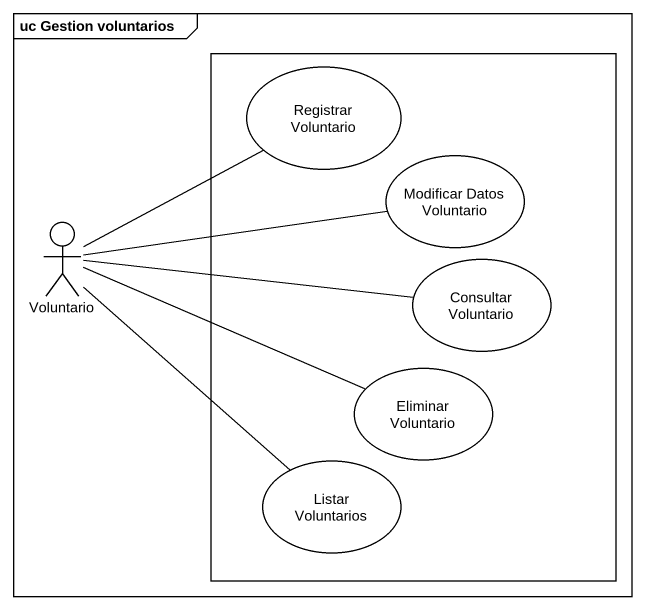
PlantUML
@startuml
mainframe uc Gestion voluntarios
rectangle " " as rectangle1 {
  usecase "Registrar Voluntario" as Registrar_Voluntario
  usecase "Modificar Datos Voluntario" as Modificar_Datos_Voluntario
  usecase "Consultar Voluntario" as Consultar_Voluntario
  usecase "Eliminar Voluntario" as Eliminar_Voluntario
  usecase "Listar Voluntarios" as Listar_Voluntarios
}
actor Voluntario
Registrar_Voluntario -- Voluntario
Modificar_Datos_Voluntario -left- Voluntario
Voluntario -- Listar_Voluntarios
Consultar_Voluntario -left- Voluntario
Eliminar_Voluntario -left- Voluntario
@enduml
